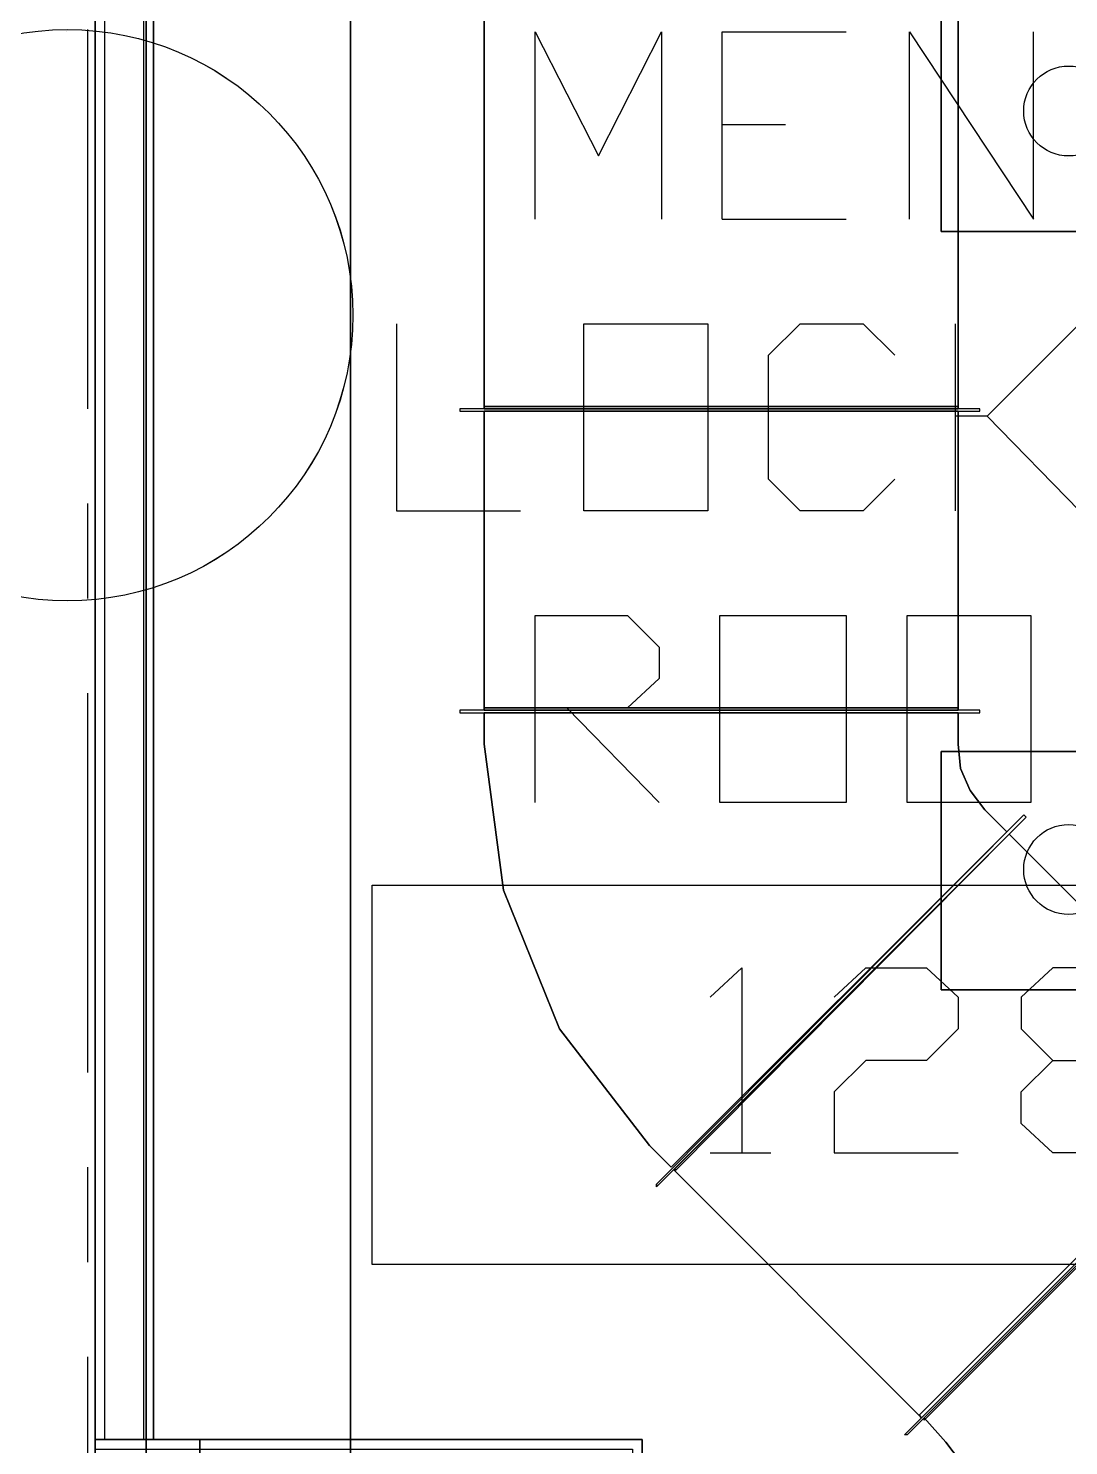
# Model space of a CAD drawing. Header units: metres. Extents: x 114 to 218, y 8 to 180.
# Drawn here: x 165.1 to 171.69, y 86.12 to 95.09 of the extents above; entities that cross this region are included whole.
import ezdxf

# ---------------------------------------------------------------- set-up
doc = ezdxf.new("R2010")
doc.units = ezdxf.units.M
doc.header["$MEASUREMENT"] = 0
for name, color, linetype in [('A-2D-AREA-IDEN', 7, 'Continuous'), ('A-2D-I-WALL', 7, 'Continuous'), ('A-3D-I-WALL', 7, 'Continuous'), ('A_GRID', 7, 'Continuous'), ('E-LIGHT', 7, 'Continuous'), ('M-EA2S-Conn', 7, 'Continuous'), ('M-EA2S-Rect', 7, 'Continuous'), ('S-3D-FTNG', 7, 'Continuous'), ('S-3D-PILR', 7, 'Continuous'), ('S-3D-SLAB', 7, 'Continuous'), ('S-3D-WALL', 7, 'Continuous')]:
    doc.layers.add(name, color=color, linetype=linetype)

msp = doc.modelspace()

# ---------------------------------------------------------------- linework, layer by layer
at = {"layer": 'A-2D-AREA-IDEN', "color": 9, "true_color": 0xbababa}
for points in [[(168.3119, 93.8849), (168.3119, 95.0693), (168.7119, 94.2848), (169.1118, 95.0693), (169.1118, 93.8849)], [(169.4963, 93.8849), (169.4963, 95.0693), (170.2808, 95.0693)], [(170.6807, 93.8849), (170.6807, 95.0693), (171.4652, 93.8849), (171.4652, 95.0693)], [(169.4963, 94.4848), (169.8962, 94.4848)], [(169.4963, 93.8849), (170.2808, 93.8849)], [(167.4352, 93.2235), (167.4352, 92.0391), (168.2197, 92.0391)], [(168.6196, 92.0391), (168.6196, 93.2235), (169.404, 93.2235), (169.404, 92.0391), (168.6196, 92.0391)], [(170.5884, 92.2391), (170.3885, 92.0391), (169.9885, 92.0391), (169.7886, 92.2391), (169.7886, 93.0235), (169.9885, 93.2235), (170.3885, 93.2235), (170.5884, 93.0235)], [(170.973, 92.0391), (170.973, 93.2235)], [(171.7574, 93.2235), (171.1729, 92.639), (170.973, 92.639)], [(171.1729, 92.639), (171.7574, 92.0391)], [(168.3119, 90.1933), (168.3119, 91.3777), (168.8964, 91.3777), (169.0964, 91.1777), (169.0964, 90.9778), (168.8964, 90.7932), (168.3119, 90.7932)], [(169.4809, 90.1933), (169.4809, 91.3777), (170.2808, 91.3777), (170.2808, 90.1933), (169.4809, 90.1933)], [(170.6653, 90.1933), (170.6653, 91.3777), (171.4498, 91.3777), (171.4498, 90.1933), (170.6653, 90.1933)], [(168.5119, 90.7932), (169.0964, 90.1933)], [(174.48, 89.6703), (174.48, 87.2708), (167.2814, 87.2708), (167.2814, 89.6703), (174.48, 89.6703)], [(169.4194, 88.9628), (169.6194, 89.1473), (169.6194, 87.9783)], [(170.2039, 88.9628), (170.4038, 89.1473), (170.7884, 89.1473), (170.9884, 88.9628), (170.9884, 88.7628), (170.7884, 88.5628), (170.4038, 88.5628), (170.2039, 88.3629), (170.2039, 87.9783), (170.9884, 87.9783)], [(171.9728, 88.5628), (172.1727, 88.3629), (172.1727, 88.1629), (171.9728, 87.9783), (171.5882, 87.9783), (171.3883, 88.1629), (171.3883, 88.3629), (171.5882, 88.5628), (171.9728, 88.5628), (172.1727, 88.7628), (172.1727, 88.9628), (171.9728, 89.1473), (171.5882, 89.1473), (171.3883, 88.9628), (171.3883, 88.7628), (171.5882, 88.5628)], [(169.4194, 87.9783), (169.804, 87.9783)]]:
    msp.add_lwpolyline(points, dxfattribs=at)
at = {"layer": 'A-2D-I-WALL', "color": 9, "true_color": 0xbababa}
for points in [[(165.5278, 96.1922), (165.5278, 86.1633)], [(165.897, 86.1633), (165.5894, 86.1633), (165.5894, 96.1922)], [(165.8355, 86.1633), (165.8355, 96.1922)], [(165.897, 86.1633), (165.897, 95.7615)], [(168.9887, 86.1633), (165.897, 86.1633)], [(166.1892, 85.6711), (168.9887, 85.6711), (168.9887, 86.1633)]]:
    msp.add_lwpolyline(points, dxfattribs=at)
at = {"layer": 'A-3D-I-WALL', "color": 42, "true_color": 0xdda500}
for points in [[(165.5278, 96.2537), (165.5278, 86.1633), (165.897, 86.1633), (165.897, 95.7615), (165.897, 96.2537), (165.5278, 96.2537), (165.897, 96.2537), (165.897, 95.7615), (165.897, 86.1633), (165.5278, 86.1633), (165.5278, 96.1922), (165.5278, 96.2537)], [(165.5278, 96.1922), (165.5278, 86.1633), (165.5894, 86.1633), (165.5894, 96.1922), (165.5278, 96.1922)], [(165.8355, 95.823), (165.897, 95.823), (165.897, 95.7615), (165.897, 86.1633), (165.8355, 86.1633), (165.8355, 95.823), (165.8355, 96.1922), (165.5894, 96.1922)], [(165.5278, 78.0571), (166.1892, 78.0571), (166.1892, 78.5339), (166.1892, 85.6711), (166.1892, 86.1633), (165.897, 86.1633), (165.5278, 86.1633), (166.1892, 86.1633), (166.1892, 85.6711), (166.1892, 78.5339), (166.1892, 78.0571), (166.1277, 78.0571), (165.5894, 78.0571), (165.5278, 78.0571)], [(165.5278, 86.1633), (165.5278, 78.134), (165.5278, 78.0571), (165.5278, 78.134), (165.5278, 86.1018), (165.5278, 86.1633)], [(165.5278, 86.1633), (165.5278, 86.1633)], [(168.9887, 86.1633), (166.1892, 86.1633), (165.5278, 86.1633), (165.5278, 86.1018), (165.5894, 86.1018), (166.1277, 86.1018), (166.1892, 86.1018), (168.9272, 86.1018), (168.9272, 85.7326), (168.9887, 85.7326), (168.9887, 86.1018), (168.9887, 86.1633)], [(165.5278, 86.1633), (165.5278, 86.1633)], [(165.5278, 86.1633), (165.5278, 86.1633)], [(165.5278, 86.1633), (165.5278, 86.1633)], [(165.5894, 86.1633), (165.8355, 86.1633)], [(165.5894, 86.1633), (165.5894, 86.1633)], [(165.8355, 86.1633), (165.8355, 86.1633)], [(165.897, 86.1633), (165.897, 86.1633)], [(165.897, 86.1633), (165.897, 86.1633)], [(165.897, 86.1633), (165.897, 86.1633)], [(166.1892, 86.1633), (166.1892, 86.1633)], [(168.9887, 86.1633), (166.1892, 86.1633), (166.1892, 85.6711), (168.9887, 85.6711), (168.9887, 85.7326), (168.9887, 86.1018), (168.9887, 86.1633), (168.9887, 85.6711), (166.1892, 85.6711), (166.1892, 86.1633), (168.9887, 86.1633)], [(166.1892, 86.1633), (166.1892, 86.1633)], [(166.1892, 86.1633), (166.1892, 86.1633)], [(168.9887, 86.1633), (168.9887, 86.1633)], [(168.9887, 86.1633), (168.9887, 86.1633)]]:
    msp.add_lwpolyline(points, dxfattribs=at)
at = {"layer": 'A_GRID', "color": 1, "true_color": 0xff0000}
for points in [[(165.4817, 92.6851), (165.4817, 95.0847)], [(165.4817, 91.4854), (165.4817, 92.0852)], [(165.4817, 88.4859), (165.4817, 90.8855)], [(165.4817, 87.2861), (165.4817, 87.886)], [(165.4817, 84.2867), (165.4817, 86.6863)]]:
    msp.add_lwpolyline(points, dxfattribs=at)
at = {"layer": 'E-LIGHT', "color": 5, "true_color": 0x0000ff}
for points in [[(170.8807, 93.808), (170.8807, 95.3154), (172.4804, 95.3154), (172.4804, 93.808), (172.4804, 95.3154), (170.8807, 95.3154), (170.8807, 93.808)], [(171.6805, 94.854), (171.6805, 94.854)], [(171.4037, 94.5617), (171.4037, 94.5617)], [(171.6805, 94.2694), (171.6805, 94.2694)], [(172.4804, 93.808), (170.8807, 93.808), (172.4804, 93.808)], [(170.8807, 93.808), (170.8807, 93.808)], [(170.8807, 93.808), (170.8807, 93.808)], [(170.8807, 89.0089), (170.8807, 90.5163), (172.4804, 90.5163), (172.4804, 89.0089), (172.4804, 90.5163), (170.8807, 90.5163), (170.8807, 89.0089)], [(170.8807, 90.5163), (170.8807, 90.5163)], [(170.8807, 90.5163), (170.8807, 90.5163)], [(171.6805, 90.0548), (171.6805, 90.0548)], [(171.4037, 89.7626), (171.4037, 89.7626)], [(171.6805, 89.4703), (171.6805, 89.4703)], [(172.4804, 89.0089), (170.8807, 89.0089), (172.4804, 89.0089)], [(170.8807, 89.0089), (170.8807, 89.0089)], [(170.8807, 89.0089), (170.8807, 89.0089)]]:
    msp.add_lwpolyline(points, dxfattribs=at)
for centre in [(171.6882, 94.5694), (171.6882, 94.5694), (171.6882, 89.7703), (171.6882, 89.7703)]:
    msp.add_circle(centre, 0.2846, dxfattribs=at)
at = {"layer": 'M-EA2S-Conn', "color": 40, "true_color": 0xffbf00}
for points in [[(171.1268, 92.6697), (171.1268, 92.6851), (167.8351, 92.6851), (167.8351, 92.6697), (171.1268, 92.6697)], [(171.1268, 92.6851), (167.8351, 92.6851), (167.8351, 92.6851), (167.8351, 92.6697), (171.1268, 92.6697), (171.1268, 92.6851)], [(167.8351, 92.6851), (167.8351, 92.6851)], [(167.8351, 92.6851), (167.8351, 92.6851)], [(167.8351, 92.6697), (167.8351, 92.6697)], [(167.8351, 92.6697), (167.8351, 92.6697)], [(167.9889, 92.7005), (170.9884, 92.7005), (167.9889, 92.7005)], [(170.9884, 92.7005), (170.9884, 92.6851), (167.9889, 92.6851), (167.9889, 92.7005), (167.9889, 92.6851), (170.9884, 92.6851), (170.9884, 92.7005)], [(167.9889, 92.7005), (167.9889, 92.7005)], [(167.9889, 92.6851), (167.9889, 92.6851)], [(167.9889, 92.6697), (170.9884, 92.6697), (167.9889, 92.6697)], [(167.9889, 92.6697), (170.9884, 92.6697), (167.9889, 92.6697)], [(167.9889, 92.6697), (167.9889, 92.6697)], [(170.9884, 92.7005), (170.9884, 92.7005)], [(170.9884, 92.6851), (170.9884, 92.6851)], [(170.9884, 92.6851), (170.9884, 92.6851)], [(170.9884, 92.6851), (170.9884, 92.6851)], [(170.9884, 92.6697), (170.9884, 92.6697)], [(170.9884, 92.6697), (170.9884, 92.6697)], [(170.9884, 92.6697), (170.9884, 92.6697)], [(171.1268, 92.6851), (171.1268, 92.6851)], [(171.1268, 92.6851), (171.1268, 92.6851)], [(171.1268, 92.6697), (171.1268, 92.6697)], [(171.1268, 92.6697), (171.1268, 92.6697)], [(171.1268, 92.6697), (171.1268, 92.6697)], [(167.8351, 90.7624), (171.1268, 90.7624), (171.1268, 90.7778), (167.8351, 90.7778), (167.8351, 90.7624), (171.1268, 90.7624), (171.1268, 90.7778), (167.8351, 90.7778), (167.8351, 90.7624)], [(167.8351, 90.7778), (167.8351, 90.7778)], [(167.8351, 90.7778), (167.8351, 90.7778)], [(167.8351, 90.7778), (167.8351, 90.7778)], [(167.8351, 90.7624), (167.8351, 90.7624)], [(167.8351, 90.7624), (167.8351, 90.7624)], [(170.9884, 90.7932), (167.9889, 90.7932), (170.9884, 90.7932)], [(167.9889, 90.7932), (167.9889, 90.7778), (167.9889, 90.7932)], [(167.9889, 90.7932), (167.9889, 90.7932)], [(170.9884, 90.7778), (167.9889, 90.7778), (170.9884, 90.7778)], [(167.9889, 90.7778), (167.9889, 90.7778)], [(167.9889, 90.7778), (167.9889, 90.7778)], [(167.9889, 90.7624), (170.9884, 90.7624), (167.9889, 90.7624)], [(170.9884, 90.7624), (167.9889, 90.7624), (170.9884, 90.7624)], [(167.9889, 90.7624), (167.9889, 90.7624)], [(167.9889, 90.7624), (167.9889, 90.7624)], [(167.9889, 90.7624), (167.9889, 90.7624)], [(167.9889, 90.7624), (167.9889, 90.7624)], [(170.9884, 90.7778), (170.9884, 90.7932), (170.9884, 90.7778)], [(170.9884, 90.7932), (170.9884, 90.7932)], [(170.9884, 90.7778), (170.9884, 90.7778)], [(170.9884, 90.7624), (170.9884, 90.7624)], [(170.9884, 90.7624), (170.9884, 90.7624)], [(171.1268, 90.7778), (171.1268, 90.7778)], [(171.1268, 90.7778), (171.1268, 90.7778)], [(171.1268, 90.7624), (171.1268, 90.7624)], [(171.1268, 90.7624), (171.1268, 90.7624)], [(171.419, 90.101), (169.081, 87.763), (169.081, 87.7784), (169.081, 87.763), (171.419, 90.101), (171.4037, 90.1164), (171.419, 90.101)], [(171.4037, 90.1164), (169.081, 87.7784)], [(171.4037, 90.1164), (169.081, 87.7784)], [(171.4037, 90.1164), (171.4037, 90.1164)], [(171.4037, 90.1164), (171.4037, 90.1164)], [(171.419, 90.101), (171.419, 90.101)], [(171.419, 90.101), (171.419, 90.101)], [(171.296, 90.0087), (169.1733, 87.886), (171.296, 90.0087), (169.1733, 87.886), (171.296, 90.0087)], [(171.3114, 89.9933), (169.1887, 87.8707), (171.3114, 89.9933), (169.2041, 87.8707), (169.1887, 87.8707), (169.2041, 87.8707), (171.3114, 89.9933)], [(171.296, 90.0087), (171.296, 90.0087)], [(171.296, 90.0087), (171.296, 90.0087)], [(171.3114, 89.9933), (171.3114, 89.9933)], [(172.988, 88.5321), (172.988, 88.5167), (170.6653, 86.194), (170.6499, 86.194), (172.988, 88.5321)], [(172.988, 88.5321), (172.988, 88.5167), (170.6653, 86.194), (170.6499, 86.194)], [(170.6499, 86.194), (172.988, 88.5321)], [(170.7422, 86.3171), (172.8649, 88.4398), (170.7422, 86.3171)], [(172.8649, 88.4398), (172.8803, 88.4244), (170.7576, 86.3017), (170.7422, 86.3171), (170.7576, 86.3017), (172.8803, 88.4244), (172.8649, 88.4398)], [(172.8957, 88.409), (172.8957, 88.4244), (170.773, 86.3017), (170.773, 86.2863), (170.773, 86.3017), (172.8957, 88.4244), (172.8957, 88.409)], [(170.773, 86.2863), (172.8957, 88.409), (170.773, 86.2863)], [(169.1733, 87.886), (169.1733, 87.886)], [(169.1733, 87.886), (169.1733, 87.886)], [(169.1733, 87.886), (169.1733, 87.886)], [(169.1887, 87.8707), (169.1887, 87.8707)], [(169.1887, 87.8707), (169.1887, 87.8707)], [(169.2041, 87.8707), (169.2041, 87.8707)], [(169.081, 87.7784), (169.081, 87.7784)], [(169.081, 87.7784), (169.081, 87.7784)], [(169.081, 87.763), (169.081, 87.763)], [(169.081, 87.763), (169.081, 87.763)], [(169.081, 87.763), (169.081, 87.763)], [(170.7422, 86.3171), (170.7422, 86.3171)], [(170.7576, 86.3017), (170.7576, 86.3017)], [(170.773, 86.3017), (170.773, 86.3017)], [(170.773, 86.2863), (170.773, 86.2863)], [(170.6499, 86.194), (170.6499, 86.194)], [(170.6499, 86.194), (170.6499, 86.194)], [(170.6653, 86.194), (170.6653, 86.194)], [(170.6653, 86.194), (170.6653, 86.194)]]:
    msp.add_lwpolyline(points, dxfattribs=at)
at = {"layer": 'M-EA2S-Rect', "color": 40, "true_color": 0xffbf00}
for points in [[(170.9884, 92.6851), (167.9889, 92.6851), (170.9884, 92.6851), (170.9884, 98.2841), (170.9884, 92.6851)], [(167.9889, 92.6851), (167.9889, 98.2841), (167.9889, 92.6851)], [(167.9889, 92.6851), (167.9889, 92.6851)], [(170.9884, 90.7778), (167.9889, 90.7778), (167.9889, 92.6697), (170.9884, 92.6697), (167.9889, 92.6697), (167.9889, 90.7778), (170.9884, 90.7778), (170.9884, 92.6697), (170.9884, 90.7778)], [(167.9889, 92.6697), (167.9889, 92.6697)], [(167.9889, 92.6697), (167.9889, 92.6697)], [(170.9884, 92.6851), (170.9884, 92.6851)], [(170.9884, 92.6697), (170.9884, 92.6697)], [(167.9889, 90.7778), (167.9889, 90.7778)], [(167.9889, 90.7778), (167.9889, 90.7778)], [(170.9884, 90.7624), (167.9889, 90.7624), (170.9884, 90.7624)], [(167.9889, 90.5624), (167.9889, 90.7624), (167.9889, 90.5624)], [(167.9889, 90.7624), (167.9889, 90.7624)], [(170.9884, 90.7778), (170.9884, 90.7778)], [(170.9884, 90.5624), (170.9884, 90.7624), (170.9884, 90.5624)], [(170.9884, 90.7624), (170.9884, 90.7624)], [(167.9889, 90.5624), (168.112, 89.6395), (167.9889, 90.5624)], [(167.9889, 90.5624), (167.9889, 90.5624)], [(171.0037, 90.4086), (170.9884, 90.5624), (171.0037, 90.4086)], [(170.9884, 90.5624), (170.9884, 90.5624)], [(171.0653, 90.2702), (171.0037, 90.4086), (171.0653, 90.2702)], [(171.0037, 90.4086), (171.0037, 90.4086)], [(171.1575, 90.1471), (171.296, 90.0087), (169.1733, 87.886), (169.0349, 88.0245), (168.4657, 88.7628), (169.0349, 88.0245), (169.1733, 87.886), (171.296, 90.0087), (171.1575, 90.1471), (171.0653, 90.2702), (171.1575, 90.1471)], [(171.0653, 90.2702), (171.0653, 90.2702)], [(171.0653, 90.2702), (171.0653, 90.2702)], [(171.1575, 90.1471), (171.1575, 90.1471)], [(169.1887, 87.8707), (171.3114, 89.9933), (172.8803, 88.4244), (171.3114, 89.9933), (169.1887, 87.8707), (170.7576, 86.3017), (169.1887, 87.8707)], [(171.296, 90.0087), (171.296, 90.0087)], [(171.296, 90.0087), (171.296, 90.0087)], [(171.3114, 89.9933), (171.3114, 89.9933)], [(168.112, 89.6395), (168.4657, 88.7628), (168.112, 89.6395)], [(168.112, 89.6395), (168.112, 89.6395)], [(168.4657, 88.7628), (168.4657, 88.7628)], [(170.7576, 86.3017), (172.8803, 88.4244), (170.7576, 86.3017)], [(170.9115, 86.1479), (170.773, 86.3017), (172.8957, 88.4244), (173.0341, 88.2706), (173.6032, 87.5322), (173.0341, 88.2706), (172.8957, 88.4244), (170.773, 86.3017), (170.9115, 86.1479), (171.0037, 86.0248), (170.9115, 86.1479)], [(169.0349, 88.0245), (169.0349, 88.0245)], [(169.0349, 88.0245), (169.0349, 88.0245)], [(169.1733, 87.886), (169.1733, 87.886)], [(169.1733, 87.886), (169.1733, 87.886)], [(169.1887, 87.8707), (169.1887, 87.8707)], [(170.7576, 86.3017), (170.7576, 86.3017)], [(170.773, 86.3017), (170.773, 86.3017)], [(170.773, 86.3017), (170.773, 86.3017)], [(170.9115, 86.1479), (170.9115, 86.1479)]]:
    msp.add_lwpolyline(points, dxfattribs=at)
at = {"layer": 'S-3D-FTNG', "color": 254, "true_color": 0xdcdcdc}
msp.add_lwpolyline([(167.1429, 109.4666), (167.1429, 80.672), (163.5436, 80.672), (163.5436, 109.4666), (163.5436, 80.672), (167.1429, 80.672), (167.1429, 109.4666), (163.5436, 109.4666), (167.1429, 109.4666)], dxfattribs=at)
at = {"layer": 'S-3D-PILR', "color": 8, "true_color": 0x808080}
for points in [[(165.3433, 95.0693), (165.3433, 95.0693)], [(167.1429, 93.2696), (167.1429, 93.2696)], [(165.3433, 91.47), (165.3433, 91.47)]]:
    msp.add_lwpolyline(points, dxfattribs=at)
for radius in [1.8073, 1.8074]:
    msp.add_circle((165.351, 93.2773), radius, dxfattribs=at)
at = {"layer": 'S-3D-SLAB', "color": 51, "true_color": 0xffff7f}
for points in [[(151.0536, 108.1591), (151.0536, 78.3647), (165.8508, 78.3647), (165.8508, 108.1591), (165.8508, 78.3647), (151.0536, 78.3647), (151.0536, 108.1591), (165.8508, 108.1591), (151.0536, 108.1591)], [(165.8508, 108.1591), (165.8508, 78.3647), (151.0536, 78.3647), (151.0536, 108.1591), (165.8508, 108.1591)], [(165.8508, 78.3647), (165.8508, 108.1591), (151.0536, 108.1591), (151.0536, 78.3647), (165.8508, 78.3647)]]:
    msp.add_lwpolyline(points, dxfattribs=at)
at = {"layer": 'S-3D-WALL', "color": 81, "true_color": 0x9fff7f}
for points in [[(164.851, 101.0835), (165.8508, 101.0835), (164.851, 101.0835), (164.851, 79.3646), (152.0534, 79.3646), (152.0534, 107.1593), (164.851, 107.1593), (164.851, 105.1443), (165.8508, 105.1443), (165.8508, 108.1591), (151.0536, 108.1591), (151.0536, 78.3647), (165.8508, 78.3647), (165.8508, 101.0835)], [(151.0536, 108.1591), (165.8508, 108.1591), (165.8508, 78.3647)]]:
    msp.add_lwpolyline(points, dxfattribs=at)

doc.saveas('drawing.dxf')
